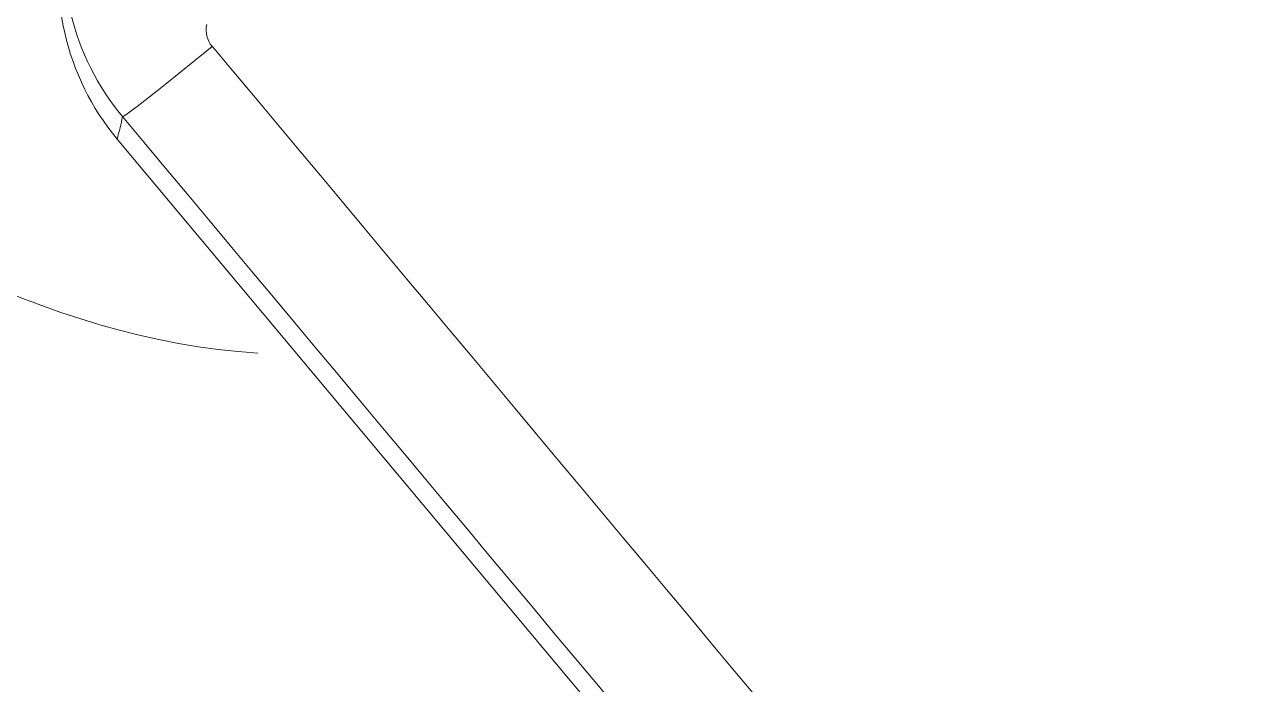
# Model space of a CAD drawing. Header units: metres. Extents: x 2999 to 3109, y 1752 to 1796.
# Drawn here: x 3008.53156 to 3008.58012, y 1761.24673 to 1761.27285 of the extents above; entities that cross this region are included whole.
import ezdxf

# ---------------------------------------------------------------- set-up
doc = ezdxf.new("R2010")
doc.units = ezdxf.units.M
doc.layers.add('PAREDES', color=7, linetype='Continuous')

msp = doc.modelspace()

# ---------------------------------------------------------------- linework, layer by layer
at = {"layer": 'PAREDES', "color": 253, "lineweight": 0}
msp.add_line((3008.53523527378, 1761.268321324228), (3008.644582626262, 1761.137701271657), dxfattribs=at)
for points in [[(3008.513705848891, 1761.273676800419), (3008.515096856567, 1761.272410916822), (3008.516509954928, 1761.271190907798), (3008.517943043596, 1761.270019472503), (3008.5193954522, 1761.26889760189), (3008.520863550207, 1761.267829062287), (3008.522345265521, 1761.266816138737), (3008.523838643581, 1761.265860975879), (3008.525345856704, 1761.264963641104), (3008.526861345871, 1761.264128873244), (3008.528383746399, 1761.263358872964), (3008.529911841626, 1761.262656044445), (3008.531453339097, 1761.262019357812), (3008.532998376607, 1761.261455839748), (3008.534546244676, 1761.260968239414), (3008.535321038597, 1761.260753933615), (3008.536096333972, 1761.260559946997), (3008.536881644953, 1761.260384612935), (3008.537666945933, 1761.260231159833), (3008.538452321823, 1761.260100056762), (3008.539237528862, 1761.259991975231), (3008.540022480002, 1761.259907399554), (3008.540806985908, 1761.2598471264)], [(3008.538990795404, 1761.271988438681), (3008.53699495807, 1761.270373658958), (3008.536022856547, 1761.269612208684), (3008.535575259296, 1761.269283912226), (3008.53546957617, 1761.269219419356), (3008.535454711443, 1761.269213024904), (3008.535446979898, 1761.26921256213)]]:
    msp.add_lwpolyline(points, dxfattribs=at)
for centre, radius, start, end in [((3009.676827079062, 1762.285709528957), 1.466147559632665, 210.8146830557488, 229.0535089544584), ((3008.543117447889, 1761.275632867329), 0.01000298636926566, 167.5085470928091, 219.9298672822748), ((3008.539767193451, 1761.27263471164), 0.001010362136709944, 167.4816512654548, 219.7742209330501), ((2890.801361984001, 1662.769889237703), 153.5083563845369, 39.85287471377126, 39.9166537863093), ((3008.506157175005, 1761.275699254627), 0.02999951121808775, 345.7629215692094, 347.5124972722041), ((2900.619428974986, 1670.988865218318), 140.6997006626653, 39.84579946473309, 39.9151674848393)]:
    msp.add_arc(centre, radius, start, end, dxfattribs=at)
for centre, major_axis, ratio, start_param, end_param in [((3011.830666244882, 1764.088775767936), (3.262736375842771, 2.73136916975431), 0.5783642864339333, 3.047316074371338, 3.235869169235229), ((3008.54292166597, 1761.274814837494), (0.005293487795926466, 0.008565819308456993), 0.9924678855186787, 1.879172801971436, 2.823562860488892)]:
    msp.add_ellipse(centre, major_axis=major_axis, ratio=ratio, start_param=start_param, end_param=end_param, dxfattribs=at)

doc.saveas('drawing.dxf')
